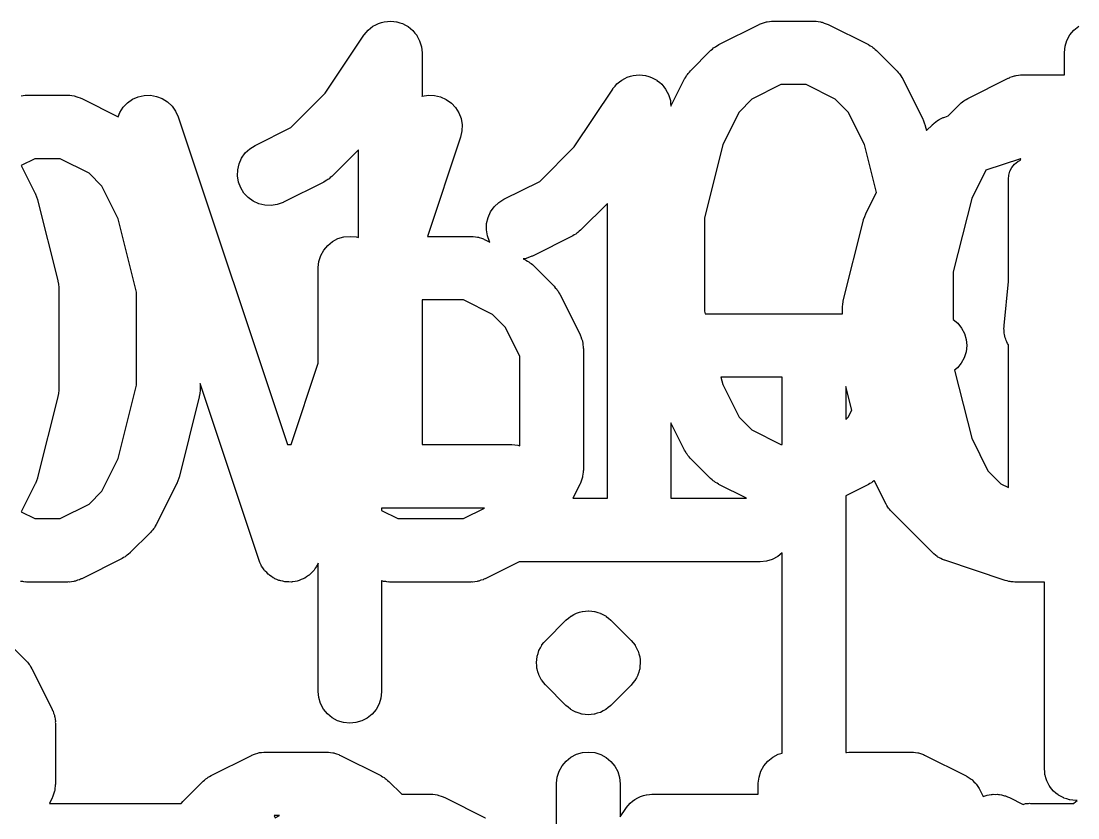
# Model space of a CAD drawing. Extents: x -0.118 to 0.579, y -0.566 to 0.024.
# Drawn here: x 0.0848 to 0.183, y -0.3086 to -0.2345 of the extents above; entities that cross this region are included whole.
import ezdxf

# ---------------------------------------------------------------- set-up
doc = ezdxf.new("R2010")
doc.units = 0
doc.header["$MEASUREMENT"] = 0
doc.layers.add('BLACK', color=7, linetype='CONTINUOUS')

msp = doc.modelspace()

# ---------------------------------------------------------------- linework, layer by layer
at = {"layer": 'BLACK', "linetype": 'CONTINUOUS'}
for p, q in [((0.117972, -0.234756), (0.118257, -0.234672)), ((0.118257, -0.234672), (0.118521, -0.234595)), ((0.118521, -0.234595), (0.118523, -0.234595)), ((0.118523, -0.234595), (0.118525, -0.234594)), ((0.118525, -0.234594), (0.118809, -0.234569)), ((0.118809, -0.234569), (0.119094, -0.234543)), ((0.119094, -0.234543), (0.119097, -0.234543)), ((0.119097, -0.234543), (0.119099, -0.234543)), ((0.119099, -0.234543), (0.119393, -0.234574)), ((0.119393, -0.234574), (0.119668, -0.234603)), ((0.119668, -0.234603), (0.11967, -0.234603)), ((0.11967, -0.234603), (0.119672, -0.234604)), ((0.119672, -0.234604), (0.119962, -0.234694)), ((0.119962, -0.234694), (0.120218, -0.234773)), ((0.153569, -0.234765), (0.153763, -0.234707)), ((0.153763, -0.234707), (0.153952, -0.234637)), ((0.153952, -0.234637), (0.154037, -0.234624)), ((0.154037, -0.234624), (0.154121, -0.234599)), ((0.154121, -0.234599), (0.154322, -0.234579)), ((0.154322, -0.234579), (0.154521, -0.234548)), ((0.154521, -0.234548), (0.154608, -0.234551)), ((0.154608, -0.234551), (0.154694, -0.234543)), ((0.154694, -0.234543), (0.158444, -0.234543)), ((0.158444, -0.234543), (0.158485, -0.234543)), ((0.158485, -0.234543), (0.158572, -0.234552)), ((0.158572, -0.234552), (0.158658, -0.23455)), ((0.158658, -0.23455), (0.158858, -0.234585)), ((0.158858, -0.234585), (0.159058, -0.234607)), ((0.159058, -0.234607), (0.15914, -0.234633)), ((0.15914, -0.234633), (0.159226, -0.234648)), ((0.159226, -0.234648), (0.159415, -0.23472)), ((0.159415, -0.23472), (0.159607, -0.234781)), ((0.11664, -0.235823), (0.11683, -0.235598)), ((0.11683, -0.235598), (0.117008, -0.235386)), ((0.117008, -0.235386), (0.11701, -0.235384)), ((0.11701, -0.235384), (0.117011, -0.235382)), ((0.117011, -0.235382), (0.117243, -0.235197)), ((0.117243, -0.235197), (0.117457, -0.235025)), ((0.117457, -0.235025), (0.117459, -0.235023)), ((0.117459, -0.235023), (0.117461, -0.235022)), ((0.117461, -0.235022), (0.117735, -0.234879)), ((0.117735, -0.234879), (0.117968, -0.234758)), ((0.117968, -0.234758), (0.11797, -0.234757)), ((0.11797, -0.234757), (0.117972, -0.234756)), ((0.120218, -0.234773), (0.12022, -0.234774)), ((0.12022, -0.234774), (0.120222, -0.234775)), ((0.120222, -0.234775), (0.120479, -0.234914)), ((0.120479, -0.234914), (0.120725, -0.235047)), ((0.120725, -0.235047), (0.120727, -0.235049)), ((0.120727, -0.235049), (0.120729, -0.23505)), ((0.120729, -0.23505), (0.120946, -0.23523)), ((0.120946, -0.23523), (0.121169, -0.235415)), ((0.121169, -0.235415), (0.121171, -0.235416)), ((0.121171, -0.235416), (0.121172, -0.235418)), ((0.121172, -0.235418), (0.121363, -0.235653)), ((0.121363, -0.235653), (0.121533, -0.235861)), ((0.149624, -0.236729), (0.153374, -0.234854)), ((0.153374, -0.234854), (0.153411, -0.234836)), ((0.153411, -0.234836), (0.153493, -0.234806)), ((0.153493, -0.234806), (0.153569, -0.234765)), ((0.159607, -0.234781), (0.159683, -0.234823)), ((0.159683, -0.234823), (0.159764, -0.234854)), ((0.159764, -0.234854), (0.163514, -0.236729)), ((0.182254, -0.235827), (0.182625, -0.235386)), ((0.182625, -0.235386), (0.183074, -0.235025)), ((0.11303, -0.241238), (0.116617, -0.235857)), ((0.116617, -0.235857), (0.116637, -0.235827)), ((0.116637, -0.235827), (0.116637, -0.235827)), ((0.116637, -0.235827), (0.116638, -0.235827)), ((0.116638, -0.235827), (0.11664, -0.235823)), ((0.121533, -0.235861), (0.121534, -0.235863)), ((0.121534, -0.235863), (0.121536, -0.235865)), ((0.121536, -0.235865), (0.121681, -0.236139)), ((0.121681, -0.236139), (0.121804, -0.23637)), ((0.121804, -0.23637), (0.121804, -0.236372)), ((0.121804, -0.236372), (0.121806, -0.236374)), ((0.121806, -0.236374), (0.121889, -0.236652)), ((0.121889, -0.236652), (0.12197, -0.236922)), ((0.181802, -0.236881), (0.181977, -0.236332)), ((0.181977, -0.236332), (0.182254, -0.235827)), ((0.12197, -0.236922), (0.121971, -0.236924)), ((0.121971, -0.236924), (0.121971, -0.236926)), ((0.121971, -0.236926), (0.121999, -0.237215)), ((0.121999, -0.237215), (0.122027, -0.237495)), ((0.122027, -0.237495), (0.122027, -0.24154)), ((0.146982, -0.239157), (0.148857, -0.237282)), ((0.148857, -0.237282), (0.148886, -0.237253)), ((0.148886, -0.237253), (0.149016, -0.23715)), ((0.149016, -0.23715), (0.149136, -0.237036)), ((0.149136, -0.237036), (0.149241, -0.23697)), ((0.149241, -0.23697), (0.149337, -0.236894)), ((0.149337, -0.236894), (0.149484, -0.236817)), ((0.149484, -0.236817), (0.149624, -0.236729)), ((0.163514, -0.236729), (0.163551, -0.236748)), ((0.163551, -0.236748), (0.16369, -0.236838)), ((0.16369, -0.236838), (0.163836, -0.236916)), ((0.163836, -0.236916), (0.163931, -0.236994)), ((0.163931, -0.236994), (0.164034, -0.237061)), ((0.164034, -0.237061), (0.164153, -0.237177)), ((0.164153, -0.237177), (0.164281, -0.237282)), ((0.164281, -0.237282), (0.166156, -0.239157)), ((0.181738, -0.237454), (0.181802, -0.236881)), ((0.181738, -0.237495), (0.181738, -0.237454)), ((0.181738, -0.239552), (0.181738, -0.237495)), ((0.141395, -0.239672), (0.141659, -0.239595)), ((0.141659, -0.239595), (0.141661, -0.239595)), ((0.141661, -0.239595), (0.141663, -0.239594)), ((0.141663, -0.239594), (0.141947, -0.239569)), ((0.141947, -0.239569), (0.142233, -0.239543)), ((0.142233, -0.239543), (0.142235, -0.239543)), ((0.142235, -0.239543), (0.142237, -0.239543)), ((0.142237, -0.239543), (0.142532, -0.239574)), ((0.142532, -0.239574), (0.142806, -0.239603)), ((0.142806, -0.239603), (0.142808, -0.239603)), ((0.142808, -0.239603), (0.142811, -0.239604)), ((0.142811, -0.239604), (0.143101, -0.239694)), ((0.146538, -0.239748), (0.146616, -0.239602)), ((0.146616, -0.239602), (0.146694, -0.239507)), ((0.146694, -0.239507), (0.146761, -0.239404)), ((0.146761, -0.239404), (0.146877, -0.239285)), ((0.146877, -0.239285), (0.146982, -0.239157)), ((0.166156, -0.239157), (0.166185, -0.239186)), ((0.166185, -0.239186), (0.166289, -0.239316)), ((0.166289, -0.239316), (0.166402, -0.239436)), ((0.166402, -0.239436), (0.166468, -0.239541)), ((0.166468, -0.239541), (0.166545, -0.239637)), ((0.166545, -0.239637), (0.166621, -0.239784)), ((0.176901, -0.239707), (0.17709, -0.239637)), ((0.17709, -0.239637), (0.177176, -0.239624)), ((0.177176, -0.239624), (0.177259, -0.239599)), ((0.177259, -0.239599), (0.17746, -0.239579)), ((0.17746, -0.239579), (0.177659, -0.239548)), ((0.177659, -0.239548), (0.177746, -0.239551)), ((0.177746, -0.239551), (0.177833, -0.239543)), ((0.177833, -0.239543), (0.181582, -0.239543)), ((0.181582, -0.239543), (0.181624, -0.239543)), ((0.181624, -0.239543), (0.18171, -0.239552)), ((0.18171, -0.239552), (0.181738, -0.239552)), ((0.139778, -0.240823), (0.139972, -0.240593)), ((0.139972, -0.240593), (0.140146, -0.240386)), ((0.140146, -0.240386), (0.140148, -0.240384)), ((0.140148, -0.240384), (0.14015, -0.240382)), ((0.14015, -0.240382), (0.140387, -0.240192)), ((0.140387, -0.240192), (0.140595, -0.240025)), ((0.140595, -0.240025), (0.140597, -0.240023)), ((0.140597, -0.240023), (0.140599, -0.240022)), ((0.140599, -0.240022), (0.140868, -0.239882)), ((0.140868, -0.239882), (0.141106, -0.239758)), ((0.141106, -0.239758), (0.141108, -0.239757)), ((0.141108, -0.239757), (0.14111, -0.239756)), ((0.14111, -0.239756), (0.141395, -0.239672)), ((0.143101, -0.239694), (0.143356, -0.239773)), ((0.143356, -0.239773), (0.143358, -0.239774)), ((0.143358, -0.239774), (0.143361, -0.239775)), ((0.143361, -0.239775), (0.143615, -0.239913)), ((0.143615, -0.239913), (0.143863, -0.240047)), ((0.143863, -0.240047), (0.143865, -0.240049)), ((0.143865, -0.240049), (0.143867, -0.24005)), ((0.143867, -0.24005), (0.144087, -0.240232)), ((0.144087, -0.240232), (0.144307, -0.240415)), ((0.144307, -0.240415), (0.144309, -0.240416)), ((0.144309, -0.240416), (0.144311, -0.240418)), ((0.144311, -0.240418), (0.144494, -0.240643)), ((0.144494, -0.240643), (0.144672, -0.240861)), ((0.145161, -0.24246), (0.146429, -0.239924)), ((0.146429, -0.239924), (0.146448, -0.239888)), ((0.146448, -0.239888), (0.146538, -0.239748)), ((0.155391, -0.240448), (0.152694, -0.241797)), ((0.157747, -0.240448), (0.155391, -0.240448)), ((0.160444, -0.241797), (0.157747, -0.240448)), ((0.166621, -0.239784), (0.166709, -0.239924)), ((0.166709, -0.239924), (0.168584, -0.243674)), ((0.172763, -0.241729), (0.176512, -0.239854)), ((0.176512, -0.239854), (0.176549, -0.239836)), ((0.176549, -0.239836), (0.176631, -0.239806)), ((0.176631, -0.239806), (0.176708, -0.239765)), ((0.176708, -0.239765), (0.176901, -0.239707)), ((0.084754, -0.241489), (0.084956, -0.241469)), ((0.084956, -0.241469), (0.085155, -0.241437)), ((0.085155, -0.241437), (0.085242, -0.241441)), ((0.085242, -0.241441), (0.085328, -0.241432)), ((0.085328, -0.241432), (0.089078, -0.241432)), ((0.089078, -0.241432), (0.089119, -0.241433)), ((0.089119, -0.241433), (0.089205, -0.241442)), ((0.089205, -0.241442), (0.089292, -0.24144)), ((0.089292, -0.24144), (0.089491, -0.241474)), ((0.089491, -0.241474), (0.089691, -0.241497)), ((0.089691, -0.241497), (0.089774, -0.241523)), ((0.089774, -0.241523), (0.08986, -0.241538)), ((0.08986, -0.241538), (0.090049, -0.24161)), ((0.090049, -0.24161), (0.090241, -0.241671)), ((0.095118, -0.241808), (0.095646, -0.241577)), ((0.095646, -0.241577), (0.096208, -0.241453)), ((0.096208, -0.241453), (0.096785, -0.241441)), ((0.096785, -0.241441), (0.097352, -0.241541)), ((0.097352, -0.241541), (0.09789, -0.241749)), ((0.109826, -0.244442), (0.11303, -0.241238)), ((0.122027, -0.24154), (0.122054, -0.24153)), ((0.122054, -0.24153), (0.122623, -0.241438)), ((0.122623, -0.241438), (0.123199, -0.241458)), ((0.123199, -0.241458), (0.12376, -0.24159)), ((0.12376, -0.24159), (0.124284, -0.241829)), ((0.136168, -0.246238), (0.139755, -0.240857)), ((0.139755, -0.240857), (0.139776, -0.240827)), ((0.139776, -0.240827), (0.139778, -0.240823)), ((0.139776, -0.240827), (0.139776, -0.240827)), ((0.139776, -0.240827), (0.139776, -0.240827)), ((0.144672, -0.240861), (0.144673, -0.240863)), ((0.144673, -0.240863), (0.144674, -0.240865)), ((0.144674, -0.240865), (0.144819, -0.241139)), ((0.144819, -0.241139), (0.144942, -0.24137)), ((0.144942, -0.24137), (0.144943, -0.241372)), ((0.144943, -0.241372), (0.144944, -0.241374)), ((0.144944, -0.241374), (0.145027, -0.241652)), ((0.090241, -0.241671), (0.090317, -0.241713)), ((0.090317, -0.241713), (0.090398, -0.241744)), ((0.090398, -0.241744), (0.093776, -0.243433)), ((0.093933, -0.243037), (0.094245, -0.242552)), ((0.094245, -0.242552), (0.094645, -0.242138)), ((0.094645, -0.242138), (0.095118, -0.241808)), ((0.09789, -0.241749), (0.098376, -0.242057)), ((0.098376, -0.242057), (0.098794, -0.242454)), ((0.098794, -0.242454), (0.099126, -0.242925)), ((0.124284, -0.241829), (0.124753, -0.242165)), ((0.124753, -0.242165), (0.125147, -0.242585)), ((0.125147, -0.242585), (0.125452, -0.243074)), ((0.145027, -0.241652), (0.145109, -0.241922)), ((0.145109, -0.241922), (0.145109, -0.241924)), ((0.145109, -0.241924), (0.14511, -0.241926)), ((0.14511, -0.241926), (0.145137, -0.242205)), ((0.145137, -0.242205), (0.145161, -0.24246)), ((0.152694, -0.241797), (0.151497, -0.242994)), ((0.161641, -0.242994), (0.160444, -0.241797)), ((0.17092, -0.243358), (0.171995, -0.242282)), ((0.171995, -0.242282), (0.172025, -0.242253)), ((0.172025, -0.242253), (0.172154, -0.24215)), ((0.172154, -0.24215), (0.172275, -0.242036)), ((0.172275, -0.242036), (0.172379, -0.24197)), ((0.172379, -0.24197), (0.172475, -0.241894)), ((0.172475, -0.241894), (0.172622, -0.241817)), ((0.172622, -0.241817), (0.172763, -0.241729)), ((0.093776, -0.243433), (0.093933, -0.243037)), ((0.099126, -0.242925), (0.099361, -0.243451)), ((0.099361, -0.243451), (0.109515, -0.273913)), ((0.125452, -0.243074), (0.125656, -0.243613)), ((0.151497, -0.242994), (0.149981, -0.246025)), ((0.163157, -0.246025), (0.161641, -0.242994)), ((0.170275, -0.243611), (0.170454, -0.243518)), ((0.170454, -0.243518), (0.170537, -0.243494)), ((0.170537, -0.243494), (0.170617, -0.243459)), ((0.170617, -0.243459), (0.17092, -0.243358)), ((0.106505, -0.246103), (0.109826, -0.244442)), ((0.125656, -0.243613), (0.125752, -0.244181)), ((0.125752, -0.244181), (0.125736, -0.244757)), ((0.168584, -0.243674), (0.168602, -0.243711)), ((0.168602, -0.243711), (0.168607, -0.243724)), ((0.168607, -0.243724), (0.168614, -0.243735)), ((0.168614, -0.243735), (0.168707, -0.243995)), ((0.168707, -0.243995), (0.168801, -0.244252)), ((0.168801, -0.244252), (0.168803, -0.244265)), ((0.168803, -0.244265), (0.168808, -0.244278)), ((0.168808, -0.244278), (0.168917, -0.244717)), ((0.168917, -0.244717), (0.169462, -0.244172)), ((0.169462, -0.244172), (0.169492, -0.244143)), ((0.169492, -0.244143), (0.16956, -0.244089)), ((0.16956, -0.244089), (0.16962, -0.244026)), ((0.16962, -0.244026), (0.169785, -0.243909)), ((0.169785, -0.243909), (0.169942, -0.243783)), ((0.169942, -0.243783), (0.170019, -0.243744)), ((0.170019, -0.243744), (0.17009, -0.243693)), ((0.17009, -0.243693), (0.170275, -0.243611)), ((0.125608, -0.245319), (0.122529, -0.254556)), ((0.125736, -0.244757), (0.125608, -0.245319)), ((0.105598, -0.246805), (0.106017, -0.24641)), ((0.106017, -0.24641), (0.106505, -0.246103)), ((0.116121, -0.246499), (0.113663, -0.248957)), ((0.116121, -0.254679), (0.116121, -0.246499)), ((0.132964, -0.249442), (0.136168, -0.246238)), ((0.149981, -0.246025), (0.148273, -0.252857)), ((0.164269, -0.250471), (0.163157, -0.246025)), ((0.086025, -0.247338), (0.084777, -0.247962)), ((0.088381, -0.247338), (0.086025, -0.247338)), ((0.091078, -0.248687), (0.088381, -0.247338)), ((0.105027, -0.2478), (0.105264, -0.247275)), ((0.105264, -0.247275), (0.105598, -0.246805)), ((0.177654, -0.247338), (0.174425, -0.248414)), ((0.177405, -0.247607), (0.177665, -0.247468)), ((0.177678, -0.247338), (0.177654, -0.247338)), ((0.177665, -0.247468), (0.177678, -0.247338)), ((0.084777, -0.247962), (0.086077, -0.250564)), ((0.104879, -0.248938), (0.104897, -0.248362)), ((0.104897, -0.248362), (0.105027, -0.2478)), ((0.174425, -0.248414), (0.17312, -0.251025)), ((0.176564, -0.248866), (0.176676, -0.248495)), ((0.176676, -0.248495), (0.176859, -0.248153)), ((0.176859, -0.248153), (0.177105, -0.247853)), ((0.177105, -0.247853), (0.177405, -0.247607)), ((0.092275, -0.249884), (0.091078, -0.248687)), ((0.104973, -0.249506), (0.104879, -0.248938)), ((0.113036, -0.249422), (0.112895, -0.24951)), ((0.113183, -0.249346), (0.113036, -0.249422)), ((0.113279, -0.249269), (0.113183, -0.249346)), ((0.113383, -0.249203), (0.113279, -0.249269)), ((0.113504, -0.249089), (0.113383, -0.249203)), ((0.113633, -0.248986), (0.113504, -0.249089)), ((0.113663, -0.248957), (0.113633, -0.248986)), ((0.129643, -0.251103), (0.132964, -0.249442)), ((0.176526, -0.249252), (0.176564, -0.248866)), ((0.176535, -0.249349), (0.176526, -0.249252)), ((0.176535, -0.258767), (0.176535, -0.249349)), ((0.093791, -0.252915), (0.092275, -0.249884)), ((0.105175, -0.250046), (0.104973, -0.249506)), ((0.105478, -0.250536), (0.105175, -0.250046)), ((0.112895, -0.24951), (0.109146, -0.251385)), ((0.086077, -0.250564), (0.086096, -0.250601)), ((0.086096, -0.250601), (0.0861, -0.250613)), ((0.0861, -0.250613), (0.086107, -0.250625)), ((0.086107, -0.250625), (0.0862, -0.250885)), ((0.0862, -0.250885), (0.086294, -0.251142)), ((0.086294, -0.251142), (0.086296, -0.251155)), ((0.086296, -0.251155), (0.086301, -0.251168)), ((0.086301, -0.251168), (0.088176, -0.258667)), ((0.105871, -0.250958), (0.105478, -0.250536)), ((0.106338, -0.251295), (0.105871, -0.250958)), ((0.106862, -0.251535), (0.106338, -0.251295)), ((0.109109, -0.251403), (0.108568, -0.251602)), ((0.109146, -0.251385), (0.109109, -0.251403)), ((0.128736, -0.251805), (0.129155, -0.25141)), ((0.129155, -0.25141), (0.129643, -0.251103)), ((0.163285, -0.252438), (0.164269, -0.250471)), ((0.17312, -0.251025), (0.171412, -0.257857)), ((0.107423, -0.251669), (0.106862, -0.251535)), ((0.107999, -0.251692), (0.107423, -0.251669)), ((0.108568, -0.251602), (0.107999, -0.251692)), ((0.128166, -0.2528), (0.128402, -0.252275)), ((0.128402, -0.252275), (0.128736, -0.251805)), ((0.139259, -0.251499), (0.136801, -0.253957)), ((0.139259, -0.278913), (0.139259, -0.251499)), ((0.095499, -0.259747), (0.093791, -0.252915)), ((0.128017, -0.253938), (0.128036, -0.253362)), ((0.128036, -0.253362), (0.128166, -0.2528)), ((0.148273, -0.252857), (0.148273, -0.261504)), ((0.161187, -0.260542), (0.163061, -0.253043)), ((0.163061, -0.253043), (0.163072, -0.253003)), ((0.163072, -0.253003), (0.163077, -0.25299)), ((0.163077, -0.25299), (0.163079, -0.252977)), ((0.163079, -0.252977), (0.163177, -0.25272)), ((0.163177, -0.25272), (0.163273, -0.252463)), ((0.163273, -0.252463), (0.16328, -0.252451)), ((0.16328, -0.252451), (0.163285, -0.252438)), ((0.128111, -0.254506), (0.128017, -0.253938)), ((0.136321, -0.254346), (0.136174, -0.254422)), ((0.136417, -0.254269), (0.136321, -0.254346)), ((0.136521, -0.254203), (0.136417, -0.254269)), ((0.136642, -0.254089), (0.136521, -0.254203)), ((0.136772, -0.253986), (0.136642, -0.254089)), ((0.136801, -0.253957), (0.136772, -0.253986)), ((0.113258, -0.255399), (0.113708, -0.255038)), ((0.113708, -0.255038), (0.114218, -0.254771)), ((0.114218, -0.254771), (0.114771, -0.254608)), ((0.114771, -0.254608), (0.115345, -0.254556)), ((0.115345, -0.254556), (0.115918, -0.254616)), ((0.115918, -0.254616), (0.116121, -0.254679)), ((0.122529, -0.254556), (0.126573, -0.254556)), ((0.126573, -0.254556), (0.126614, -0.254556)), ((0.126614, -0.254556), (0.126701, -0.254566)), ((0.126701, -0.254566), (0.126787, -0.254563)), ((0.126787, -0.254563), (0.126986, -0.254598)), ((0.126986, -0.254598), (0.127187, -0.25462)), ((0.127187, -0.25462), (0.127269, -0.254646)), ((0.127269, -0.254646), (0.127355, -0.254661)), ((0.127355, -0.254661), (0.127544, -0.254734)), ((0.127544, -0.254734), (0.127736, -0.254794)), ((0.127736, -0.254794), (0.127812, -0.254836)), ((0.127812, -0.254836), (0.127893, -0.254867)), ((0.127893, -0.254867), (0.128342, -0.255092)), ((0.128313, -0.255046), (0.128111, -0.254506)), ((0.128342, -0.255092), (0.128313, -0.255046)), ((0.136034, -0.25451), (0.132284, -0.256385)), ((0.136174, -0.254422), (0.136034, -0.25451)), ((0.112436, -0.256895), (0.11261, -0.256345)), ((0.11261, -0.256345), (0.112888, -0.25584)), ((0.112888, -0.25584), (0.113258, -0.255399)), ((0.112372, -0.257467), (0.112436, -0.256895)), ((0.131706, -0.256602), (0.131445, -0.256643)), ((0.131445, -0.256643), (0.131643, -0.256742)), ((0.131643, -0.256742), (0.13168, -0.256761)), ((0.13168, -0.256761), (0.131819, -0.256851)), ((0.132247, -0.256403), (0.131706, -0.256602)), ((0.131819, -0.256851), (0.131965, -0.256929)), ((0.131965, -0.256929), (0.13206, -0.257007)), ((0.13206, -0.257007), (0.132163, -0.257074)), ((0.132163, -0.257074), (0.132282, -0.25719)), ((0.132284, -0.256385), (0.132247, -0.256403)), ((0.132282, -0.25719), (0.13241, -0.257295)), ((0.13241, -0.257295), (0.134285, -0.25917)), ((0.112372, -0.257508), (0.112372, -0.257467)), ((0.112372, -0.266352), (0.112372, -0.257508)), ((0.171412, -0.257857), (0.171412, -0.262292)), ((0.088176, -0.258667), (0.088185, -0.258707)), ((0.088185, -0.258707), (0.088192, -0.258759)), ((0.088192, -0.258759), (0.088208, -0.25881)), ((0.088208, -0.25881), (0.088231, -0.259045)), ((0.088231, -0.259045), (0.088262, -0.259278)), ((0.088262, -0.259278), (0.088259, -0.259331)), ((0.134285, -0.25917), (0.134314, -0.259199)), ((0.134314, -0.259199), (0.134418, -0.259329)), ((0.176128, -0.262839), (0.176535, -0.258767)), ((0.088259, -0.259331), (0.088264, -0.259383)), ((0.088264, -0.259383), (0.088264, -0.268757)), ((0.095499, -0.268393), (0.095499, -0.259747)), ((0.134418, -0.259329), (0.134531, -0.25945)), ((0.134531, -0.25945), (0.134597, -0.259554)), ((0.134597, -0.259554), (0.134674, -0.25965)), ((0.134674, -0.25965), (0.13475, -0.259797)), ((0.13475, -0.259797), (0.134838, -0.259937)), ((0.134838, -0.259937), (0.136713, -0.263687)), ((0.122027, -0.260461), (0.122027, -0.273913)), ((0.125876, -0.260461), (0.122027, -0.260461)), ((0.128573, -0.26181), (0.125876, -0.260461)), ((0.161099, -0.261217), (0.161105, -0.261164)), ((0.161099, -0.261258), (0.161099, -0.261217)), ((0.161099, -0.261747), (0.161099, -0.261258)), ((0.161102, -0.261112), (0.161137, -0.260878)), ((0.161105, -0.261164), (0.161102, -0.261112)), ((0.161137, -0.260878), (0.161163, -0.260644)), ((0.161163, -0.260644), (0.161179, -0.260594)), ((0.161179, -0.260594), (0.161187, -0.260542)), ((0.12977, -0.263007), (0.128573, -0.26181)), ((0.148273, -0.261504), (0.148334, -0.261747)), ((0.148334, -0.261747), (0.161099, -0.261747)), ((0.131119, -0.265705), (0.12977, -0.263007)), ((0.171412, -0.262292), (0.171819, -0.262634)), ((0.171819, -0.262634), (0.17218, -0.263083)), ((0.17218, -0.263083), (0.172447, -0.263594)), ((0.176114, -0.263122), (0.176128, -0.262981)), ((0.176127, -0.263269), (0.176114, -0.263122)), ((0.176128, -0.262981), (0.176128, -0.262839)), ((0.136713, -0.263687), (0.136731, -0.263724)), ((0.136731, -0.263724), (0.136761, -0.263806)), ((0.136761, -0.263806), (0.136802, -0.263882)), ((0.136802, -0.263882), (0.13686, -0.264076)), ((0.13686, -0.264076), (0.13693, -0.264265)), ((0.172447, -0.263594), (0.17261, -0.264147)), ((0.17261, -0.264147), (0.172662, -0.264721)), ((0.176127, -0.263415), (0.176127, -0.263269)), ((0.176154, -0.263555), (0.176127, -0.263415)), ((0.176168, -0.263696), (0.176154, -0.263555)), ((0.17621, -0.263837), (0.176168, -0.263696)), ((0.176238, -0.263981), (0.17621, -0.263837)), ((0.176292, -0.264112), (0.176238, -0.263981)), ((0.176332, -0.264248), (0.176292, -0.264112)), ((0.13693, -0.264265), (0.136943, -0.264351)), ((0.136943, -0.264351), (0.136969, -0.264434)), ((0.136969, -0.264434), (0.136988, -0.264635)), ((0.136988, -0.264635), (0.13702, -0.264834)), ((0.13702, -0.264834), (0.137016, -0.264921)), ((0.137016, -0.264921), (0.137025, -0.265007)), ((0.137025, -0.265007), (0.137025, -0.276256)), ((0.172662, -0.264721), (0.172602, -0.265294)), ((0.176401, -0.264378), (0.176332, -0.264248)), ((0.176457, -0.264514), (0.176401, -0.264378)), ((0.176535, -0.264632), (0.176457, -0.264514)), ((0.176535, -0.264633), (0.176535, -0.264632)), ((0.176535, -0.277915), (0.176535, -0.264633)), ((0.131119, -0.274035), (0.131119, -0.265705)), ((0.172431, -0.265844), (0.172157, -0.266351)), ((0.172602, -0.265294), (0.172431, -0.265844)), ((0.109852, -0.273913), (0.112372, -0.266352)), ((0.17179, -0.266795), (0.171536, -0.267002)), ((0.171536, -0.267002), (0.17312, -0.273336)), ((0.172157, -0.266351), (0.17179, -0.266795)), ((0.149811, -0.267653), (0.149981, -0.268336)), ((0.155508, -0.267653), (0.149811, -0.267653)), ((0.155508, -0.273913), (0.155508, -0.267653)), ((0.08826, -0.268903), (0.088226, -0.269137)), ((0.088264, -0.268798), (0.088258, -0.26885)), ((0.088258, -0.26885), (0.08826, -0.268903)), ((0.088264, -0.268757), (0.088264, -0.268798)), ((0.093791, -0.275226), (0.095499, -0.268393)), ((0.101401, -0.268903), (0.101366, -0.269137)), ((0.101404, -0.268798), (0.101398, -0.26885)), ((0.101398, -0.26885), (0.101401, -0.268903)), ((0.106882, -0.284689), (0.101404, -0.268256)), ((0.101404, -0.268256), (0.101404, -0.268757)), ((0.101404, -0.268757), (0.101404, -0.268798)), ((0.149981, -0.268336), (0.151497, -0.271367)), ((0.161966, -0.270717), (0.161414, -0.268506)), ((0.161414, -0.268506), (0.161414, -0.271595)), ((0.088176, -0.269473), (0.086301, -0.276972)), ((0.088183, -0.269421), (0.088176, -0.269473)), ((0.088199, -0.269371), (0.088183, -0.269421)), ((0.088226, -0.269137), (0.088199, -0.269371)), ((0.101316, -0.269473), (0.099441, -0.276972)), ((0.101324, -0.269421), (0.101316, -0.269473)), ((0.10134, -0.269371), (0.101324, -0.269421)), ((0.101366, -0.269137), (0.10134, -0.269371)), ((0.161641, -0.271367), (0.161966, -0.270717)), ((0.146429, -0.274436), (0.145165, -0.271908)), ((0.145165, -0.271908), (0.145165, -0.278913)), ((0.151497, -0.271367), (0.152694, -0.272564)), ((0.161414, -0.271595), (0.161641, -0.271367)), ((0.152694, -0.272564), (0.155391, -0.273913)), ((0.109515, -0.273913), (0.109852, -0.273913)), ((0.122027, -0.273913), (0.130322, -0.273913)), ((0.130322, -0.273913), (0.130364, -0.273913)), ((0.130364, -0.273913), (0.130936, -0.273977)), ((0.130936, -0.273977), (0.131119, -0.274035)), ((0.155391, -0.273913), (0.155508, -0.273913)), ((0.17312, -0.273336), (0.174635, -0.276367)), ((0.146517, -0.274577), (0.146429, -0.274436)), ((0.146594, -0.274724), (0.146517, -0.274577)), ((0.14667, -0.27482), (0.146594, -0.274724)), ((0.146736, -0.274924), (0.14667, -0.27482)), ((0.14685, -0.275045), (0.146736, -0.274924)), ((0.092275, -0.278256), (0.093791, -0.275226)), ((0.146953, -0.275174), (0.14685, -0.275045)), ((0.146982, -0.275204), (0.146953, -0.275174)), ((0.148857, -0.277079), (0.146982, -0.275204)), ((0.086301, -0.276972), (0.086291, -0.277012)), ((0.099441, -0.276972), (0.099431, -0.277012)), ((0.136934, -0.276953), (0.136919, -0.277038)), ((0.13696, -0.27687), (0.136934, -0.276953)), ((0.136983, -0.27667), (0.13696, -0.27687)), ((0.137017, -0.276471), (0.136983, -0.27667)), ((0.137024, -0.276297), (0.137015, -0.276384)), ((0.137015, -0.276384), (0.137017, -0.276471)), ((0.137025, -0.276256), (0.137024, -0.276297)), ((0.174635, -0.276367), (0.175832, -0.277564)), ((0.086077, -0.277577), (0.084777, -0.280178)), ((0.086082, -0.277564), (0.086077, -0.277577)), ((0.086089, -0.277552), (0.086082, -0.277564)), ((0.086185, -0.277296), (0.086089, -0.277552)), ((0.086284, -0.277038), (0.086185, -0.277296)), ((0.086286, -0.277025), (0.086284, -0.277038)), ((0.086291, -0.277012), (0.086286, -0.277025)), ((0.099218, -0.277577), (0.097343, -0.281326)), ((0.099223, -0.277564), (0.099218, -0.277577)), ((0.09923, -0.277552), (0.099223, -0.277564)), ((0.099325, -0.277296), (0.09923, -0.277552)), ((0.099424, -0.277038), (0.099325, -0.277296)), ((0.099426, -0.277025), (0.099424, -0.277038)), ((0.099431, -0.277012), (0.099426, -0.277025)), ((0.136713, -0.277577), (0.136045, -0.278913)), ((0.136744, -0.277495), (0.136713, -0.277577)), ((0.136786, -0.277419), (0.136744, -0.277495)), ((0.136847, -0.277227), (0.136786, -0.277419)), ((0.136919, -0.277038), (0.136847, -0.277227)), ((0.148985, -0.277184), (0.148857, -0.277079)), ((0.149104, -0.277299), (0.148985, -0.277184)), ((0.149207, -0.277366), (0.149104, -0.277299)), ((0.149302, -0.277444), (0.149207, -0.277366)), ((0.149449, -0.277523), (0.149302, -0.277444)), ((0.149588, -0.277613), (0.149449, -0.277523)), ((0.149624, -0.277632), (0.149588, -0.277613)), ((0.152186, -0.278913), (0.149624, -0.277632)), ((0.163514, -0.277632), (0.161414, -0.278682)), ((0.163654, -0.277543), (0.163514, -0.277632)), ((0.163802, -0.277467), (0.163654, -0.277543)), ((0.163898, -0.27739), (0.163802, -0.277467)), ((0.164002, -0.277325), (0.163898, -0.27739)), ((0.164066, -0.277264), (0.164002, -0.277325)), ((0.16516, -0.279451), (0.164066, -0.277264)), ((0.175832, -0.277564), (0.176535, -0.277915)), ((0.091078, -0.279454), (0.092275, -0.278256)), ((0.136045, -0.278913), (0.139259, -0.278913)), ((0.145165, -0.278913), (0.152186, -0.278913)), ((0.161414, -0.278682), (0.161414, -0.302553)), ((0.088381, -0.280802), (0.091078, -0.279454)), ((0.118277, -0.279818), (0.118277, -0.280055)), ((0.127844, -0.279818), (0.118277, -0.279818)), ((0.125876, -0.280802), (0.127844, -0.279818)), ((0.165248, -0.279592), (0.16516, -0.279451)), ((0.165324, -0.279739), (0.165248, -0.279592)), ((0.165401, -0.279835), (0.165324, -0.279739)), ((0.165467, -0.279939), (0.165401, -0.279835)), ((0.084777, -0.280178), (0.086025, -0.280802)), ((0.086025, -0.280802), (0.088381, -0.280802)), ((0.118277, -0.280055), (0.119771, -0.280802)), ((0.119771, -0.280802), (0.125876, -0.280802)), ((0.165581, -0.28006), (0.165467, -0.279939)), ((0.165684, -0.280189), (0.165581, -0.28006)), ((0.165713, -0.280219), (0.165684, -0.280189)), ((0.169462, -0.283968), (0.165713, -0.280219)), ((0.097011, -0.281846), (0.096895, -0.281965)), ((0.097078, -0.281743), (0.097011, -0.281846)), ((0.097156, -0.281648), (0.097078, -0.281743)), ((0.097234, -0.281502), (0.097156, -0.281648)), ((0.097324, -0.281363), (0.097234, -0.281502)), ((0.097343, -0.281326), (0.097324, -0.281363)), ((0.09679, -0.282094), (0.094915, -0.283968)), ((0.096895, -0.281965), (0.09679, -0.282094)), ((0.094148, -0.284521), (0.090398, -0.286396)), ((0.094288, -0.284433), (0.094148, -0.284521)), ((0.094435, -0.284357), (0.094288, -0.284433)), ((0.094531, -0.28428), (0.094435, -0.284357)), ((0.094635, -0.284215), (0.094531, -0.28428)), ((0.094756, -0.284101), (0.094635, -0.284215)), ((0.094886, -0.283997), (0.094756, -0.284101)), ((0.094915, -0.283968), (0.094886, -0.283997)), ((0.106965, -0.284875), (0.106882, -0.284689)), ((0.131049, -0.284818), (0.127893, -0.286396)), ((0.153461, -0.284818), (0.131049, -0.284818)), ((0.154034, -0.284762), (0.153461, -0.284818)), ((0.154586, -0.284595), (0.154034, -0.284762)), ((0.155095, -0.284325), (0.154586, -0.284595)), ((0.155508, -0.283988), (0.155095, -0.284325)), ((0.155508, -0.302613), (0.155508, -0.283988)), ((0.16953, -0.284023), (0.169462, -0.283968)), ((0.169589, -0.284087), (0.16953, -0.284023)), ((0.169752, -0.284206), (0.169589, -0.284087)), ((0.169908, -0.284334), (0.169752, -0.284206)), ((0.169985, -0.284375), (0.169908, -0.284334)), ((0.170055, -0.284426), (0.169985, -0.284375)), ((0.170238, -0.284511), (0.170055, -0.284426)), ((0.170416, -0.284606), (0.170238, -0.284511)), ((0.170499, -0.284632), (0.170416, -0.284606)), ((0.170578, -0.284668), (0.170499, -0.284632)), ((0.170617, -0.284682), (0.170578, -0.284668)), ((0.176241, -0.286556), (0.170617, -0.284682)), ((0.107038, -0.285066), (0.106965, -0.284875)), ((0.107082, -0.285138), (0.107038, -0.285066)), ((0.107117, -0.285215), (0.107082, -0.285138)), ((0.107234, -0.285382), (0.107117, -0.285215)), ((0.107343, -0.285555), (0.107234, -0.285382)), ((0.1074, -0.285617), (0.107343, -0.285555)), ((0.107449, -0.285686), (0.1074, -0.285617)), ((0.107597, -0.285826), (0.107449, -0.285686)), ((0.107737, -0.285976), (0.107597, -0.285826)), ((0.11189, -0.285717), (0.11174, -0.285856)), ((0.11194, -0.285649), (0.11189, -0.285717)), ((0.111998, -0.285588), (0.11194, -0.285649)), ((0.112109, -0.285416), (0.111998, -0.285588)), ((0.112229, -0.285251), (0.112109, -0.285416)), ((0.112265, -0.285174), (0.112229, -0.285251)), ((0.11231, -0.285103), (0.112265, -0.285174)), ((0.112372, -0.284948), (0.11231, -0.285103)), ((0.112372, -0.296879), (0.112372, -0.284948)), ((0.084915, -0.286666), (0.084714, -0.286643)), ((0.085114, -0.2867), (0.084915, -0.286666)), ((0.0852, -0.286698), (0.085114, -0.2867)), ((0.085287, -0.286708), (0.0852, -0.286698)), ((0.085328, -0.286708), (0.085287, -0.286708)), ((0.089078, -0.286708), (0.085328, -0.286708)), ((0.089164, -0.286699), (0.089078, -0.286708)), ((0.089251, -0.286703), (0.089164, -0.286699)), ((0.08945, -0.286671), (0.089251, -0.286703)), ((0.089651, -0.286652), (0.08945, -0.286671)), ((0.089735, -0.286626), (0.089651, -0.286652)), ((0.08982, -0.286613), (0.089735, -0.286626)), ((0.090009, -0.286544), (0.08982, -0.286613)), ((0.090203, -0.286485), (0.090009, -0.286544)), ((0.090279, -0.286444), (0.090203, -0.286485)), ((0.090361, -0.286414), (0.090279, -0.286444)), ((0.090398, -0.286396), (0.090361, -0.286414)), ((0.107806, -0.286025), (0.107737, -0.285976)), ((0.107867, -0.286083), (0.107806, -0.286025)), ((0.108039, -0.286192), (0.107867, -0.286083)), ((0.108205, -0.286311), (0.108039, -0.286192)), ((0.108282, -0.286346), (0.108205, -0.286311)), ((0.108353, -0.286392), (0.108282, -0.286346)), ((0.108544, -0.286465), (0.108353, -0.286392)), ((0.10873, -0.28655), (0.108544, -0.286465)), ((0.108812, -0.286569), (0.10873, -0.28655)), ((0.108891, -0.2866), (0.108812, -0.286569)), ((0.109091, -0.286635), (0.108891, -0.2866)), ((0.109291, -0.286682), (0.109091, -0.286635)), ((0.109376, -0.286685), (0.109291, -0.286682)), ((0.109458, -0.286699), (0.109376, -0.286685)), ((0.109662, -0.286695), (0.109458, -0.286699)), ((0.109867, -0.286702), (0.109662, -0.286695)), ((0.10995, -0.286689), (0.109867, -0.286702)), ((0.110035, -0.286687), (0.10995, -0.286689)), ((0.110234, -0.286643), (0.110035, -0.286687)), ((0.110436, -0.28661), (0.110234, -0.286643)), ((0.110515, -0.286581), (0.110436, -0.28661)), ((0.110597, -0.286563), (0.110515, -0.286581)), ((0.110785, -0.286481), (0.110597, -0.286563)), ((0.110976, -0.28641), (0.110785, -0.286481)), ((0.111048, -0.286366), (0.110976, -0.28641)), ((0.111125, -0.286332), (0.111048, -0.286366)), ((0.111293, -0.286215), (0.111125, -0.286332)), ((0.111467, -0.286108), (0.111293, -0.286215)), ((0.111529, -0.286051), (0.111467, -0.286108)), ((0.111598, -0.286003), (0.111529, -0.286051)), ((0.11174, -0.285856), (0.111598, -0.286003)), ((0.118291, -0.286602), (0.118277, -0.286597)), ((0.118277, -0.286597), (0.118277, -0.296879)), ((0.118377, -0.286617), (0.118291, -0.286602)), ((0.11846, -0.286643), (0.118377, -0.286617)), ((0.11866, -0.286666), (0.11846, -0.286643)), ((0.118859, -0.2867), (0.11866, -0.286666)), ((0.118946, -0.286698), (0.118859, -0.2867)), ((0.119033, -0.286708), (0.118946, -0.286698)), ((0.119074, -0.286708), (0.119033, -0.286708)), ((0.126573, -0.286708), (0.119074, -0.286708)), ((0.126659, -0.286699), (0.126573, -0.286708)), ((0.126746, -0.286703), (0.126659, -0.286699)), ((0.126945, -0.286671), (0.126746, -0.286703)), ((0.127146, -0.286652), (0.126945, -0.286671)), ((0.12723, -0.286626), (0.127146, -0.286652)), ((0.127315, -0.286613), (0.12723, -0.286626)), ((0.127505, -0.286544), (0.127315, -0.286613)), ((0.127698, -0.286485), (0.127505, -0.286544)), ((0.127775, -0.286444), (0.127698, -0.286485)), ((0.127856, -0.286414), (0.127775, -0.286444)), ((0.127893, -0.286396), (0.127856, -0.286414)), ((0.176403, -0.286593), (0.176241, -0.286556)), ((0.176561, -0.286643), (0.176403, -0.286593)), ((0.176683, -0.286657), (0.176561, -0.286643)), ((0.176803, -0.286684), (0.176683, -0.286657)), ((0.176969, -0.286689), (0.176803, -0.286684)), ((0.177134, -0.286708), (0.176969, -0.286689)), ((0.177175, -0.286708), (0.177134, -0.286708)), ((0.17988, -0.286708), (0.177175, -0.286708)), ((0.17988, -0.30407), (0.17988, -0.286708)), ((0.135883, -0.289861), (0.136128, -0.289735)), ((0.136128, -0.289735), (0.136376, -0.289604)), ((0.136376, -0.289604), (0.136381, -0.289602)), ((0.136381, -0.289602), (0.136385, -0.2896)), ((0.136385, -0.2896), (0.13639, -0.289599)), ((0.13639, -0.289599), (0.136395, -0.289596)), ((0.136395, -0.289596), (0.136663, -0.289518)), ((0.136663, -0.289518), (0.136928, -0.289439)), ((0.136928, -0.289439), (0.136933, -0.289439)), ((0.136933, -0.289439), (0.136938, -0.289437)), ((0.136938, -0.289437), (0.136943, -0.289437)), ((0.136943, -0.289437), (0.136948, -0.289435)), ((0.136948, -0.289435), (0.137227, -0.289411)), ((0.137227, -0.289411), (0.137502, -0.289385)), ((0.137502, -0.289385), (0.137507, -0.289386)), ((0.137507, -0.289386), (0.137512, -0.289385)), ((0.137512, -0.289385), (0.137517, -0.289386)), ((0.137517, -0.289386), (0.137522, -0.289385)), ((0.137522, -0.289385), (0.137798, -0.289415)), ((0.137798, -0.289415), (0.138075, -0.289443)), ((0.138075, -0.289443), (0.13808, -0.289445)), ((0.13808, -0.289445), (0.138085, -0.289445)), ((0.138085, -0.289445), (0.13809, -0.289447)), ((0.13809, -0.289447), (0.138095, -0.289447)), ((0.138095, -0.289447), (0.138361, -0.289531)), ((0.138361, -0.289531), (0.138626, -0.289612)), ((0.138626, -0.289612), (0.138631, -0.289614)), ((0.138631, -0.289614), (0.138636, -0.289616)), ((0.138636, -0.289616), (0.13864, -0.289618)), ((0.13864, -0.289618), (0.138645, -0.28962)), ((0.138645, -0.28962), (0.138891, -0.289754)), ((0.138891, -0.289754), (0.139134, -0.289884)), ((0.133529, -0.292125), (0.135404, -0.29025)), ((0.135404, -0.29025), (0.135418, -0.290236)), ((0.135418, -0.290236), (0.135418, -0.290235)), ((0.135418, -0.290235), (0.135419, -0.290235)), ((0.135419, -0.290235), (0.135425, -0.290229)), ((0.135425, -0.290229), (0.135426, -0.290228)), ((0.135426, -0.290228), (0.135433, -0.290221)), ((0.135426, -0.290228), (0.135426, -0.290228)), ((0.135433, -0.290221), (0.135649, -0.290048)), ((0.135649, -0.290048), (0.135866, -0.289873)), ((0.135866, -0.289873), (0.135871, -0.28987)), ((0.135871, -0.28987), (0.135875, -0.289867)), ((0.135875, -0.289867), (0.135879, -0.289865)), ((0.135879, -0.289865), (0.135883, -0.289861)), ((0.139134, -0.289884), (0.139138, -0.289887)), ((0.139138, -0.289887), (0.139143, -0.28989)), ((0.139143, -0.28989), (0.139147, -0.289893)), ((0.139147, -0.289893), (0.139151, -0.289896)), ((0.139151, -0.289896), (0.139365, -0.290073)), ((0.139365, -0.290073), (0.139579, -0.29025)), ((0.139579, -0.29025), (0.141454, -0.292125)), ((0.083336, -0.292125), (0.085211, -0.293999)), ((0.133032, -0.292814), (0.133163, -0.29257)), ((0.133163, -0.29257), (0.13317, -0.292562)), ((0.13317, -0.292562), (0.133175, -0.292553)), ((0.133175, -0.292553), (0.133354, -0.292338)), ((0.133354, -0.292338), (0.133529, -0.292125)), ((0.141454, -0.292125), (0.141468, -0.292139)), ((0.141468, -0.292139), (0.141469, -0.292139)), ((0.141469, -0.292139), (0.141469, -0.29214)), ((0.141469, -0.29214), (0.141483, -0.292154)), ((0.141483, -0.292154), (0.141656, -0.292371)), ((0.141656, -0.292371), (0.141831, -0.292587)), ((0.141831, -0.292587), (0.141836, -0.292596)), ((0.141836, -0.292596), (0.141843, -0.292604)), ((0.141843, -0.292604), (0.141972, -0.292853)), ((0.132694, -0.293905), (0.132722, -0.293629)), ((0.132722, -0.293629), (0.132725, -0.293619)), ((0.132725, -0.293619), (0.132726, -0.293609)), ((0.132726, -0.293609), (0.13281, -0.293343)), ((0.13281, -0.293343), (0.132891, -0.293078)), ((0.132891, -0.293078), (0.132896, -0.293069)), ((0.132896, -0.293069), (0.132899, -0.293059)), ((0.132899, -0.293059), (0.133032, -0.292814)), ((0.141972, -0.292853), (0.1421, -0.293097)), ((0.1421, -0.293097), (0.142103, -0.293107)), ((0.142103, -0.293107), (0.142108, -0.293116)), ((0.142108, -0.293116), (0.142186, -0.293386)), ((0.142186, -0.293386), (0.142265, -0.293649)), ((0.142265, -0.293649), (0.142266, -0.293659)), ((0.142266, -0.293659), (0.142269, -0.293669)), ((0.142269, -0.293669), (0.142293, -0.293946)), ((0.085211, -0.293999), (0.08524, -0.294029)), ((0.08524, -0.294029), (0.085344, -0.294158)), ((0.085344, -0.294158), (0.085458, -0.294279)), ((0.085458, -0.294279), (0.085523, -0.294383)), ((0.085523, -0.294383), (0.0856, -0.294479)), ((0.0856, -0.294479), (0.085676, -0.294626)), ((0.085676, -0.294626), (0.085764, -0.294767)), ((0.132664, -0.294182), (0.132694, -0.293905)), ((0.132665, -0.294192), (0.132664, -0.294182)), ((0.132664, -0.294202), (0.132665, -0.294192)), ((0.13269, -0.294478), (0.132664, -0.294202)), ((0.132714, -0.294756), (0.13269, -0.294478)), ((0.142289, -0.294517), (0.142261, -0.294796)), ((0.142319, -0.294244), (0.142289, -0.294517)), ((0.142293, -0.293946), (0.142319, -0.294223)), ((0.142319, -0.294223), (0.142318, -0.294233)), ((0.142318, -0.294233), (0.142319, -0.294244)), ((0.085764, -0.294767), (0.087639, -0.298516)), ((0.132717, -0.294766), (0.132714, -0.294756)), ((0.132718, -0.294776), (0.132717, -0.294766)), ((0.132797, -0.29504), (0.132718, -0.294776)), ((0.132875, -0.295309), (0.132797, -0.29504)), ((0.13288, -0.295318), (0.132875, -0.295309)), ((0.132883, -0.295328), (0.13288, -0.295318)), ((0.133013, -0.295574), (0.132883, -0.295328)), ((0.13314, -0.295821), (0.133013, -0.295574)), ((0.141951, -0.295611), (0.14182, -0.295855)), ((0.142084, -0.295366), (0.141951, -0.295611)), ((0.142087, -0.295356), (0.142084, -0.295366)), ((0.142092, -0.295347), (0.142087, -0.295356)), ((0.142174, -0.29508), (0.142092, -0.295347)), ((0.142257, -0.294816), (0.142174, -0.29508)), ((0.142258, -0.294806), (0.142257, -0.294816)), ((0.142261, -0.294796), (0.142258, -0.294806)), ((0.133147, -0.295829), (0.13314, -0.295821)), ((0.133152, -0.295838), (0.133147, -0.295829)), ((0.133327, -0.296055), (0.133152, -0.295838)), ((0.1335, -0.296271), (0.133327, -0.296055)), ((0.133514, -0.296285), (0.1335, -0.296271)), ((0.133514, -0.296286), (0.133514, -0.296285)), ((0.133515, -0.296286), (0.133514, -0.296286)), ((0.133529, -0.296301), (0.133515, -0.296286)), ((0.135404, -0.298175), (0.133529, -0.296301)), ((0.141454, -0.296301), (0.139579, -0.298175)), ((0.141631, -0.296086), (0.141454, -0.296301)), ((0.141808, -0.295872), (0.141631, -0.296086)), ((0.141813, -0.295863), (0.141808, -0.295872)), ((0.14182, -0.295855), (0.141813, -0.295863)), ((0.112428, -0.297452), (0.112372, -0.296879)), ((0.112594, -0.298004), (0.112428, -0.297452)), ((0.118213, -0.297492), (0.118038, -0.298042)), ((0.118277, -0.29692), (0.118213, -0.297492)), ((0.118277, -0.296879), (0.118277, -0.29692)), ((0.087639, -0.298516), (0.087657, -0.298553)), ((0.087657, -0.298553), (0.087687, -0.298635)), ((0.112865, -0.298513), (0.112594, -0.298004)), ((0.113229, -0.298959), (0.112865, -0.298513)), ((0.117761, -0.298547), (0.11739, -0.298988)), ((0.118038, -0.298042), (0.117761, -0.298547)), ((0.135618, -0.298351), (0.135404, -0.298175)), ((0.135832, -0.29853), (0.135618, -0.298351)), ((0.135837, -0.298532), (0.135832, -0.29853)), ((0.13584, -0.298535), (0.135837, -0.298532)), ((0.135845, -0.298538), (0.13584, -0.298535)), ((0.135849, -0.298541), (0.135845, -0.298538)), ((0.136091, -0.298671), (0.135849, -0.298541)), ((0.1391, -0.298564), (0.138851, -0.298693)), ((0.139104, -0.29856), (0.1391, -0.298564)), ((0.139108, -0.298558), (0.139104, -0.29856)), ((0.139112, -0.298555), (0.139108, -0.298558)), ((0.139117, -0.298552), (0.139112, -0.298555)), ((0.139331, -0.298379), (0.139117, -0.298552)), ((0.13955, -0.298204), (0.139331, -0.298379)), ((0.139557, -0.298197), (0.13955, -0.298204)), ((0.139558, -0.298197), (0.139557, -0.298197)), ((0.139557, -0.298197), (0.139557, -0.298197)), ((0.139564, -0.29819), (0.139558, -0.298197)), ((0.139565, -0.29819), (0.139564, -0.29819)), ((0.139579, -0.298175), (0.139565, -0.298189)), ((0.139565, -0.298189), (0.139565, -0.29819)), ((0.087687, -0.298635), (0.087728, -0.298712)), ((0.087728, -0.298712), (0.087787, -0.298905)), ((0.087787, -0.298905), (0.087856, -0.299094)), ((0.087856, -0.299094), (0.087869, -0.29918)), ((0.087869, -0.29918), (0.087895, -0.299263)), ((0.087895, -0.299263), (0.087914, -0.299464)), ((0.087914, -0.299464), (0.087946, -0.299664)), ((0.113673, -0.299326), (0.113229, -0.298959)), ((0.11418, -0.299601), (0.113673, -0.299326)), ((0.116941, -0.299349), (0.11643, -0.299616)), ((0.11739, -0.298988), (0.116941, -0.299349)), ((0.136338, -0.298805), (0.136091, -0.298671)), ((0.136343, -0.298807), (0.136338, -0.298805)), ((0.136347, -0.298809), (0.136343, -0.298807)), ((0.136352, -0.298811), (0.136347, -0.298809)), ((0.136357, -0.298813), (0.136352, -0.298811)), ((0.136621, -0.298894), (0.136357, -0.298813)), ((0.136888, -0.298978), (0.136621, -0.298894)), ((0.136893, -0.298978), (0.136888, -0.298978)), ((0.136898, -0.29898), (0.136893, -0.298978)), ((0.136903, -0.29898), (0.136898, -0.29898)), ((0.136908, -0.298982), (0.136903, -0.29898)), ((0.137185, -0.29901), (0.136908, -0.298982)), ((0.137461, -0.29904), (0.137185, -0.29901)), ((0.137466, -0.299039), (0.137461, -0.29904)), ((0.137471, -0.29904), (0.137466, -0.299039)), ((0.137476, -0.29904), (0.137471, -0.29904)), ((0.137481, -0.29904), (0.137476, -0.29904)), ((0.137756, -0.299014), (0.137481, -0.29904)), ((0.138035, -0.29899), (0.137756, -0.299014)), ((0.13804, -0.298988), (0.138035, -0.29899)), ((0.138045, -0.298988), (0.13804, -0.298988)), ((0.13805, -0.298986), (0.138045, -0.298988)), ((0.138055, -0.298986), (0.13805, -0.298986)), ((0.138318, -0.298908), (0.138055, -0.298986)), ((0.138588, -0.298829), (0.138318, -0.298908)), ((0.138593, -0.298827), (0.138588, -0.298829)), ((0.138598, -0.298825), (0.138593, -0.298827)), ((0.138602, -0.298823), (0.138598, -0.298825)), ((0.138607, -0.298821), (0.138602, -0.298823)), ((0.138851, -0.298693), (0.138607, -0.298821)), ((0.087946, -0.299664), (0.087942, -0.29975)), ((0.087942, -0.29975), (0.087951, -0.299837)), ((0.087951, -0.299837), (0.087951, -0.305461)), ((0.114731, -0.299771), (0.11418, -0.299601)), ((0.115304, -0.299831), (0.114731, -0.299771)), ((0.115878, -0.299779), (0.115304, -0.299831)), ((0.11643, -0.299616), (0.115878, -0.299779)), ((0.107123, -0.302545), (0.107322, -0.302514)), ((0.107322, -0.302514), (0.107409, -0.302517)), ((0.107409, -0.302517), (0.107495, -0.302508)), ((0.107495, -0.302508), (0.11312, -0.302508)), ((0.11312, -0.302508), (0.113161, -0.302509)), ((0.113161, -0.302509), (0.113247, -0.302518)), ((0.113247, -0.302518), (0.113334, -0.302516)), ((0.113334, -0.302516), (0.113533, -0.30255)), ((0.136938, -0.302561), (0.137512, -0.302509)), ((0.137512, -0.302509), (0.138085, -0.302569)), ((0.161491, -0.302545), (0.16169, -0.302514)), ((0.16169, -0.302514), (0.161777, -0.302517)), ((0.161777, -0.302517), (0.161864, -0.302508)), ((0.161864, -0.302508), (0.167488, -0.302508)), ((0.167488, -0.302508), (0.167529, -0.302509)), ((0.167529, -0.302509), (0.167615, -0.302518)), ((0.167615, -0.302518), (0.167702, -0.302516)), ((0.167702, -0.302516), (0.167901, -0.30255)), ((0.102425, -0.304695), (0.106175, -0.30282)), ((0.106175, -0.30282), (0.106212, -0.302802)), ((0.106212, -0.302802), (0.106293, -0.302772)), ((0.106293, -0.302772), (0.10637, -0.302731)), ((0.10637, -0.302731), (0.106563, -0.302673)), ((0.106563, -0.302673), (0.106753, -0.302603)), ((0.106753, -0.302603), (0.106838, -0.30259)), ((0.106838, -0.30259), (0.106922, -0.302565)), ((0.106922, -0.302565), (0.107123, -0.302545)), ((0.113533, -0.30255), (0.113734, -0.302573)), ((0.113734, -0.302573), (0.113816, -0.302599)), ((0.113816, -0.302599), (0.113902, -0.302614)), ((0.113902, -0.302614), (0.114091, -0.302686)), ((0.114091, -0.302686), (0.114283, -0.302747)), ((0.114283, -0.302747), (0.114359, -0.302789)), ((0.114359, -0.302789), (0.11444, -0.30282)), ((0.11444, -0.30282), (0.11819, -0.304695)), ((0.135055, -0.303793), (0.135426, -0.303352)), ((0.135426, -0.303352), (0.135875, -0.30299)), ((0.135875, -0.30299), (0.136385, -0.302723)), ((0.136385, -0.302723), (0.136938, -0.302561)), ((0.138085, -0.302569), (0.138636, -0.302739)), ((0.138636, -0.302739), (0.139143, -0.303013)), ((0.139143, -0.303013), (0.139587, -0.303381)), ((0.139587, -0.303381), (0.139951, -0.303827)), ((0.153803, -0.303793), (0.154173, -0.303352)), ((0.154173, -0.303352), (0.154622, -0.30299)), ((0.154622, -0.30299), (0.155133, -0.302723)), ((0.155133, -0.302723), (0.155508, -0.302613)), ((0.161414, -0.302553), (0.161491, -0.302545)), ((0.167901, -0.30255), (0.168102, -0.302573)), ((0.168102, -0.302573), (0.168184, -0.302599)), ((0.168184, -0.302599), (0.16827, -0.302614)), ((0.16827, -0.302614), (0.168459, -0.302686)), ((0.168459, -0.302686), (0.168651, -0.302747)), ((0.168651, -0.302747), (0.168727, -0.302789)), ((0.168727, -0.302789), (0.168808, -0.30282)), ((0.168808, -0.30282), (0.172558, -0.304695)), ((0.134603, -0.304847), (0.134778, -0.304298)), ((0.134778, -0.304298), (0.135055, -0.303793)), ((0.139951, -0.303827), (0.140221, -0.304336)), ((0.140221, -0.304336), (0.140388, -0.304888)), ((0.153351, -0.304847), (0.153525, -0.304298)), ((0.153525, -0.304298), (0.153803, -0.303793)), ((0.179907, -0.304347), (0.17988, -0.30407)), ((0.179932, -0.304623), (0.179907, -0.304347)), ((0.087951, -0.305461), (0.087951, -0.305502)), ((0.099783, -0.307123), (0.101658, -0.305248)), ((0.101658, -0.305248), (0.101687, -0.305219)), ((0.101687, -0.305219), (0.101817, -0.305116)), ((0.101817, -0.305116), (0.101937, -0.305002)), ((0.101937, -0.305002), (0.102042, -0.304936)), ((0.102042, -0.304936), (0.102138, -0.30486)), ((0.102138, -0.30486), (0.102285, -0.304783)), ((0.102285, -0.304783), (0.102425, -0.304695)), ((0.11819, -0.304695), (0.118226, -0.304714)), ((0.118226, -0.304714), (0.118366, -0.304804)), ((0.118366, -0.304804), (0.118512, -0.304882)), ((0.118512, -0.304882), (0.118607, -0.30496)), ((0.118607, -0.30496), (0.11871, -0.305027)), ((0.11871, -0.305027), (0.118829, -0.305143)), ((0.118829, -0.305143), (0.118957, -0.305248)), ((0.118957, -0.305248), (0.120141, -0.306432)), ((0.134539, -0.30542), (0.134603, -0.304847)), ((0.134539, -0.305461), (0.134539, -0.30542)), ((0.134539, -0.315974), (0.134539, -0.305461)), ((0.140388, -0.304888), (0.140444, -0.305461)), ((0.140444, -0.305461), (0.140444, -0.308539)), ((0.153286, -0.305461), (0.153287, -0.30542)), ((0.153286, -0.306432), (0.153286, -0.305461)), ((0.153287, -0.30542), (0.153351, -0.304847)), ((0.172558, -0.304695), (0.172595, -0.304714)), ((0.172595, -0.304714), (0.172648, -0.304748)), ((0.172648, -0.304748), (0.172706, -0.304775)), ((0.172706, -0.304775), (0.172889, -0.304905)), ((0.172889, -0.304905), (0.173078, -0.305027)), ((0.173078, -0.305027), (0.173124, -0.305072)), ((0.173124, -0.305072), (0.173176, -0.305109)), ((0.173176, -0.305109), (0.17333, -0.305272)), ((0.17333, -0.305272), (0.173491, -0.305429)), ((0.173491, -0.305429), (0.173528, -0.305481)), ((0.179935, -0.304633), (0.179932, -0.304623)), ((0.179936, -0.304644), (0.179935, -0.304633)), ((0.180016, -0.304908), (0.179936, -0.304644)), ((0.180095, -0.305176), (0.180016, -0.304908)), ((0.1801, -0.305185), (0.180095, -0.305176)), ((0.180103, -0.305195), (0.1801, -0.305185)), ((0.180233, -0.305441), (0.180103, -0.305195)), ((0.180362, -0.305687), (0.180233, -0.305441)), ((0.087773, -0.306432), (0.087712, -0.306624)), ((0.087845, -0.306244), (0.087773, -0.306432)), ((0.08786, -0.306158), (0.087845, -0.306244)), ((0.087886, -0.306075), (0.08786, -0.306158)), ((0.087909, -0.305875), (0.087886, -0.306075)), ((0.087943, -0.305676), (0.087909, -0.305875)), ((0.087951, -0.305502), (0.087941, -0.305589)), ((0.087941, -0.305589), (0.087943, -0.305676)), ((0.120141, -0.306432), (0.122823, -0.306432)), ((0.122823, -0.306432), (0.122865, -0.306433)), ((0.122865, -0.306433), (0.122951, -0.306442)), ((0.122951, -0.306442), (0.123038, -0.30644)), ((0.123038, -0.30644), (0.123237, -0.306474)), ((0.143164, -0.306458), (0.143386, -0.306438)), ((0.143386, -0.306438), (0.143446, -0.306432)), ((0.143446, -0.306432), (0.153286, -0.306432)), ((0.173528, -0.305481), (0.173572, -0.305528)), ((0.173572, -0.305528), (0.173691, -0.305718)), ((0.173691, -0.305718), (0.173819, -0.305903)), ((0.173819, -0.305903), (0.173844, -0.305962)), ((0.173844, -0.305962), (0.173878, -0.306015)), ((0.173878, -0.306015), (0.1742, -0.306658)), ((0.174749, -0.306497), (0.174938, -0.306455)), ((0.174938, -0.306455), (0.175033, -0.306452)), ((0.175033, -0.306452), (0.175127, -0.306437)), ((0.175127, -0.306437), (0.175321, -0.306445)), ((0.175321, -0.306445), (0.175514, -0.30644)), ((0.175514, -0.30644), (0.175608, -0.306456)), ((0.175608, -0.306456), (0.175702, -0.30646)), ((0.180368, -0.305695), (0.180362, -0.305687)), ((0.180373, -0.305704), (0.180368, -0.305695)), ((0.18055, -0.305921), (0.180373, -0.305704)), ((0.180723, -0.306136), (0.18055, -0.305921)), ((0.180731, -0.306143), (0.180723, -0.306136)), ((0.180738, -0.306151), (0.180731, -0.306143)), ((0.180951, -0.306327), (0.180738, -0.306151)), ((0.181165, -0.306506), (0.180951, -0.306327)), ((0.087639, -0.306782), (0.087388, -0.307283)), ((0.087388, -0.307283), (0.099646, -0.307283)), ((0.08767, -0.306701), (0.087639, -0.306782)), ((0.087712, -0.306624), (0.08767, -0.306701)), ((0.099646, -0.307283), (0.099678, -0.307251)), ((0.099678, -0.307251), (0.099783, -0.307123)), ((0.123237, -0.306474), (0.123437, -0.306497)), ((0.123437, -0.306497), (0.12352, -0.306523)), ((0.12352, -0.306523), (0.123606, -0.306538)), ((0.123606, -0.306538), (0.123795, -0.30661)), ((0.123795, -0.30661), (0.123987, -0.306671)), ((0.123987, -0.306671), (0.124063, -0.306713)), ((0.124063, -0.306713), (0.124144, -0.306744)), ((0.124144, -0.306744), (0.127893, -0.308619)), ((0.141181, -0.307492), (0.141363, -0.307275)), ((0.141363, -0.307275), (0.141365, -0.307274)), ((0.141365, -0.307274), (0.141366, -0.307272)), ((0.141366, -0.307272), (0.141598, -0.307087)), ((0.141598, -0.307087), (0.141812, -0.306914)), ((0.141812, -0.306914), (0.141814, -0.306913)), ((0.141814, -0.306913), (0.141816, -0.306912)), ((0.141816, -0.306912), (0.142091, -0.306769)), ((0.142091, -0.306769), (0.142323, -0.306647)), ((0.142323, -0.306647), (0.142325, -0.306647)), ((0.142325, -0.306647), (0.142327, -0.306646)), ((0.142327, -0.306646), (0.142618, -0.306561)), ((0.142618, -0.306561), (0.142876, -0.306485)), ((0.142876, -0.306485), (0.142878, -0.306484)), ((0.142878, -0.306484), (0.14288, -0.306484)), ((0.14288, -0.306484), (0.143164, -0.306458)), ((0.1742, -0.306658), (0.174376, -0.306581)), ((0.174376, -0.306581), (0.174468, -0.30656)), ((0.174468, -0.30656), (0.174557, -0.306527)), ((0.174557, -0.306527), (0.174749, -0.306497)), ((0.175702, -0.30646), (0.175891, -0.306505)), ((0.175891, -0.306505), (0.176082, -0.306538)), ((0.176082, -0.306538), (0.176171, -0.306572)), ((0.176171, -0.306572), (0.176263, -0.306594)), ((0.176263, -0.306594), (0.176439, -0.306674)), ((0.176439, -0.306674), (0.176621, -0.306744)), ((0.176621, -0.306744), (0.177893, -0.30738)), ((0.177893, -0.30738), (0.178118, -0.307312)), ((0.178118, -0.307312), (0.178408, -0.307283)), ((0.178408, -0.307283), (0.178504, -0.307274)), ((0.178504, -0.307274), (0.1786, -0.307283)), ((0.1786, -0.307283), (0.182618, -0.307283)), ((0.181174, -0.306512), (0.181165, -0.306506)), ((0.181182, -0.306518), (0.181174, -0.306512)), ((0.181425, -0.30665), (0.181182, -0.306518)), ((0.18167, -0.306784), (0.181425, -0.30665)), ((0.181679, -0.306787), (0.18167, -0.306784)), ((0.181689, -0.306792), (0.181679, -0.306787)), ((0.181955, -0.306875), (0.181689, -0.306792)), ((0.182219, -0.306958), (0.181955, -0.306875)), ((0.182229, -0.306959), (0.182219, -0.306958)), ((0.182239, -0.306963), (0.182229, -0.306959)), ((0.182514, -0.306991), (0.182239, -0.306963)), ((0.182792, -0.307023), (0.182514, -0.306991)), ((0.182618, -0.307283), (0.182625, -0.307275)), ((0.182625, -0.307275), (0.182939, -0.307023)), ((0.182812, -0.307023), (0.182792, -0.307023)), ((0.182813, -0.307023), (0.182812, -0.307023)), ((0.182812, -0.307023), (0.182812, -0.307023)), ((0.182833, -0.307023), (0.182813, -0.307023)), ((0.182939, -0.307023), (0.182833, -0.307023)), ((0.10828, -0.308414), (0.108324, -0.308495)), ((0.108789, -0.308414), (0.10828, -0.308414)), ((0.108379, -0.308619), (0.108789, -0.308414)), ((0.140444, -0.308539), (0.140972, -0.307747)), ((0.140972, -0.307747), (0.140992, -0.307717)), ((0.140992, -0.307717), (0.140993, -0.307717)), ((0.140993, -0.307716), (0.140995, -0.307713)), ((0.140993, -0.307717), (0.140993, -0.307716)), ((0.140995, -0.307713), (0.141181, -0.307492)), ((0.108324, -0.308495), (0.108364, -0.308629)), ((0.108364, -0.308629), (0.108379, -0.308619)), ((0.127893, -0.308619), (0.12793, -0.308638))]:
    msp.add_line(p, q, dxfattribs=at)

doc.saveas('drawing.dxf')
